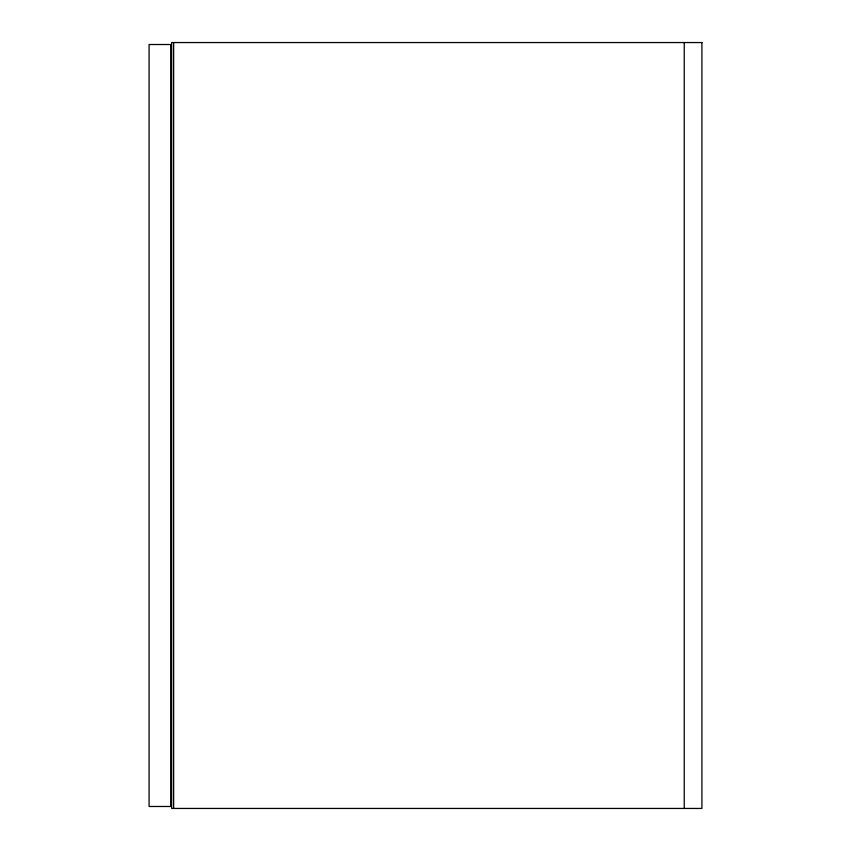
<?xml version="1.0" encoding="UTF-8"?>
<svg xmlns="http://www.w3.org/2000/svg" width="851" height="851" viewBox="0 0 851 851"><rect width="100%" height="100%" fill="white"/><g stroke="black" fill="none" stroke-linecap="round" stroke-linejoin="round"><path stroke-width="1.28" d="M684.236 42.55L684.236 808.45M173.636 42.55L173.636 808.45M701.915 42.55L171.668 42.55L171.668 808.45L701.915 808.45L701.915 42.55M170.689 44.518L149.085 44.518L149.085 806.482L170.689 806.482L170.689 44.518"/></g></svg>
